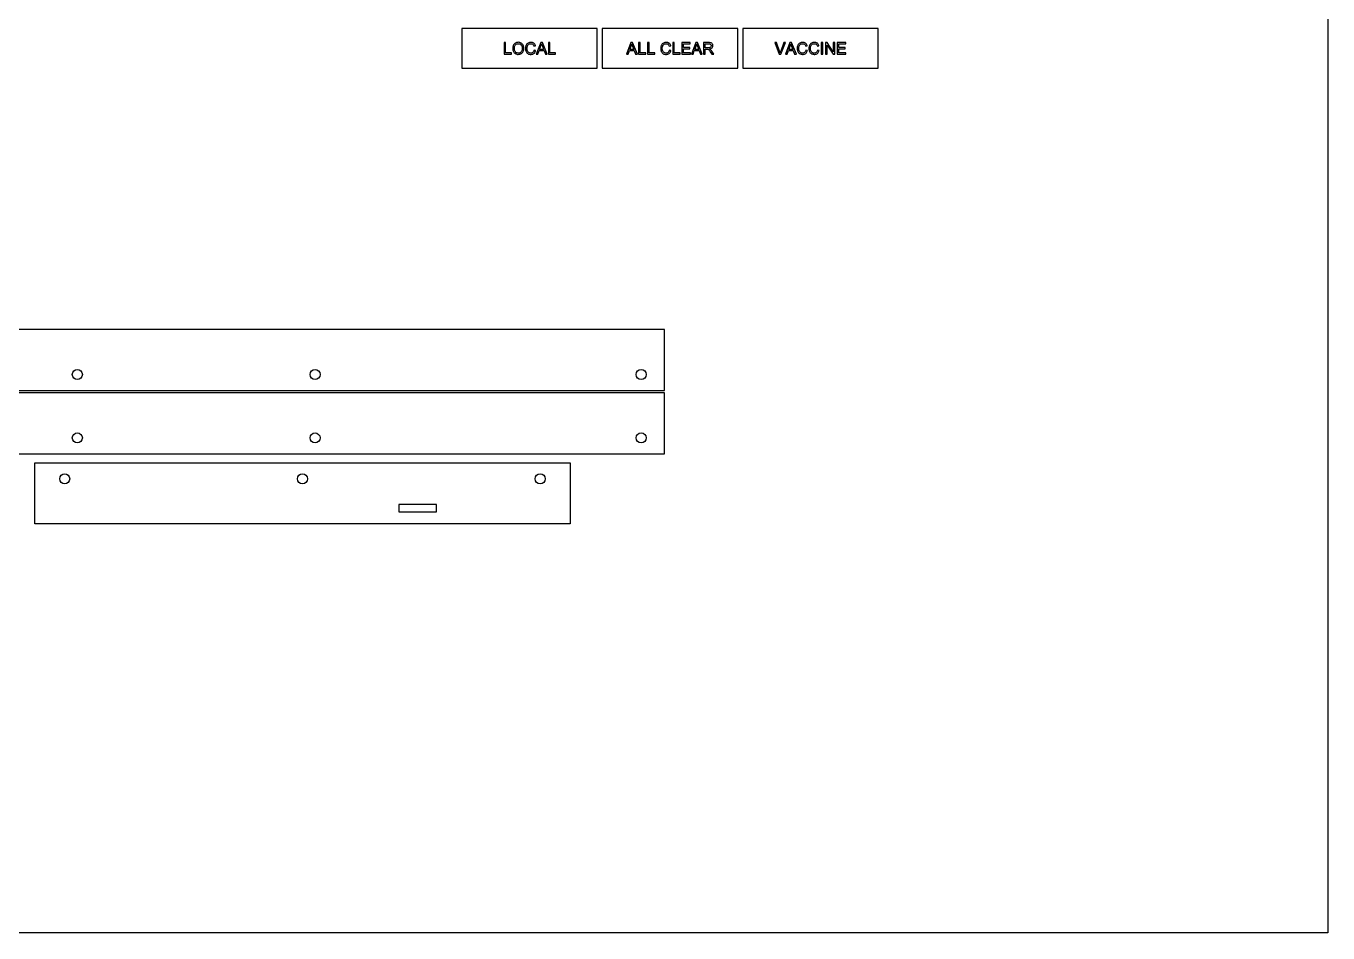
# Model space of a CAD drawing. Header units: inches. Extents: x 208.8 to 289, y 157.6 to 208.1.
# Drawn here: x 263.05 to 288.96, y 157.6 to 175.66 of the extents above; entities that cross this region are included whole.
import ezdxf

# ---------------------------------------------------------------- set-up
doc = ezdxf.new("R2010")
doc.units = ezdxf.units.IN
doc.header["$MEASUREMENT"] = 0

msp = doc.modelspace()

# ---------------------------------------------------------------- linework, layer by layer
at = {"color": 1}
msp.add_line((270.471, 166.095), (270.471, 166.095), dxfattribs=at)
at = {"color": 6, "linetype": 'ByBlock'}
msp.add_lwpolyline([(208.793, 199.753), (288.959, 199.753), (288.959, 157.596), (208.793, 157.596)], close=True, dxfattribs=at)
at = {"color": 4, "linetype": 'ByBlock'}
for points in [[(271.725, 174.815), (274.419, 174.815), (274.419, 175.608), (271.725, 175.608)], [(274.519, 174.815), (277.213, 174.815), (277.213, 175.608), (274.519, 175.608)], [(277.313, 174.815), (280.007, 174.815), (280.007, 175.608), (277.313, 175.608)]]:
    msp.add_lwpolyline(points, close=True, dxfattribs=at)
at = {"color": 2, "linetype": 'ByBlock', "flags": 128}
for points in [[(272.709, 175.123), (272.595, 175.123), (272.595, 175.327), (272.565, 175.327), (272.565, 175.096), (272.709, 175.096)], [(272.958, 175.217), (272.956, 175.233), (272.953, 175.247), (272.949, 175.26), (272.944, 175.273), (272.944, 175.274), (272.936, 175.286), (272.927, 175.298), (272.917, 175.308), (272.905, 175.316), (272.903, 175.317), (272.89, 175.323), (272.877, 175.328), (272.862, 175.33), (272.847, 175.332), (272.844, 175.332), (272.829, 175.33), (272.814, 175.327), (272.801, 175.323), (272.789, 175.316), (272.778, 175.309), (272.768, 175.299), (272.761, 175.291), (272.753, 175.28), (272.747, 175.268), (272.742, 175.254), (272.739, 175.24), (272.737, 175.225), (272.736, 175.208), (272.736, 175.207), (272.737, 175.193), (272.74, 175.178), (272.744, 175.165), (272.75, 175.151), (272.75, 175.15), (272.758, 175.138), (272.766, 175.126), (272.777, 175.116), (272.788, 175.108), (272.792, 175.106), (272.804, 175.1), (272.818, 175.096), (272.832, 175.092), (272.847, 175.092), (272.847, 175.092), (272.862, 175.093), (272.877, 175.096), (272.89, 175.1), (272.903, 175.106), (272.904, 175.107), (272.916, 175.115), (272.926, 175.124), (272.936, 175.135), (272.943, 175.148), (272.946, 175.154), (272.951, 175.168), (272.955, 175.181), (272.957, 175.196), (272.958, 175.211)], [(272.926, 175.209), (272.925, 175.193), (272.922, 175.178), (272.918, 175.165), (272.912, 175.153), (272.904, 175.142), (272.899, 175.138), (272.888, 175.129), (272.875, 175.123), (272.862, 175.119), (272.847, 175.119), (272.841, 175.119), (272.827, 175.121), (272.813, 175.125), (272.801, 175.132), (272.791, 175.142), (272.783, 175.152), (272.776, 175.164), (272.772, 175.178), (272.769, 175.192), (272.768, 175.208), (272.769, 175.219), (272.77, 175.236), (272.773, 175.25), (272.778, 175.263), (272.784, 175.274), (272.792, 175.283), (272.795, 175.286), (272.806, 175.294), (272.819, 175.3), (272.833, 175.304), (272.847, 175.305), (272.862, 175.304), (272.876, 175.3), (272.889, 175.293), (272.9, 175.285), (272.91, 175.274), (272.916, 175.261), (272.919, 175.255), (272.923, 175.242), (272.926, 175.227), (272.926, 175.211)], [(273.188, 175.267), (273.182, 175.281), (273.175, 175.293), (273.166, 175.304), (273.156, 175.313), (273.153, 175.316), (273.14, 175.323), (273.127, 175.327), (273.113, 175.33), (273.097, 175.331), (273.082, 175.33), (273.068, 175.328), (273.054, 175.323), (273.041, 175.317), (273.03, 175.309), (273.019, 175.3), (273.01, 175.29), (273.002, 175.277), (272.999, 175.27), (272.995, 175.258), (272.991, 175.244), (272.988, 175.229), (272.988, 175.214), (272.988, 175.208), (272.989, 175.193), (272.992, 175.179), (272.995, 175.165), (273.001, 175.151), (273.007, 175.138), (273.015, 175.126), (273.025, 175.115), (273.036, 175.107), (273.04, 175.105), (273.052, 175.099), (273.066, 175.096), (273.08, 175.092), (273.097, 175.092), (273.105, 175.092), (273.12, 175.094), (273.134, 175.098), (273.146, 175.104), (273.158, 175.112), (273.166, 175.119), (273.174, 175.128), (273.182, 175.141), (273.188, 175.154), (273.192, 175.169), (273.162, 175.177), (273.159, 175.168), (273.154, 175.155), (273.147, 175.142), (273.138, 175.133), (273.135, 175.131), (273.123, 175.124), (273.11, 175.119), (273.094, 175.119), (273.082, 175.119), (273.068, 175.122), (273.055, 175.129), (273.044, 175.138), (273.035, 175.148), (273.028, 175.162), (273.026, 175.169), (273.022, 175.183), (273.021, 175.198), (273.02, 175.214), (273.02, 175.214), (273.021, 175.23), (273.023, 175.244), (273.027, 175.258), (273.033, 175.271), (273.041, 175.283), (273.052, 175.293), (273.055, 175.294), (273.067, 175.3), (273.081, 175.304), (273.097, 175.305), (273.11, 175.304), (273.123, 175.3), (273.135, 175.293), (273.136, 175.293), (273.145, 175.284), (273.153, 175.272), (273.159, 175.257), (273.189, 175.264)], [(273.327, 175.327), (273.294, 175.327), (273.205, 175.096), (273.238, 175.096), (273.263, 175.166), (273.359, 175.166), (273.386, 175.096), (273.421, 175.096)], [(273.35, 175.191), (273.271, 175.191), (273.297, 175.259), (273.297, 175.26), (273.302, 175.275), (273.306, 175.289), (273.31, 175.303), (273.311, 175.298), (273.315, 175.286), (273.32, 175.271), (273.326, 175.255)], [(273.475, 175.123), (273.475, 175.327), (273.445, 175.327), (273.445, 175.096), (273.589, 175.096), (273.589, 175.123)], [(275.217, 175.095), (275.122, 175.327), (275.089, 175.327), (275, 175.095), (275.032, 175.095), (275.058, 175.166), (275.155, 175.166), (275.181, 175.095)], [(275.145, 175.19), (275.066, 175.19), (275.092, 175.258), (275.093, 175.261), (275.098, 175.274), (275.101, 175.288), (275.105, 175.303), (275.106, 175.297), (275.11, 175.285), (275.115, 175.27), (275.121, 175.254)], [(275.27, 175.122), (275.27, 175.327), (275.24, 175.327), (275.24, 175.095), (275.384, 175.095), (275.384, 175.122)], [(275.45, 175.122), (275.45, 175.327), (275.419, 175.327), (275.419, 175.095), (275.564, 175.095), (275.564, 175.122)], [(275.88, 175.267), (275.874, 175.28), (275.867, 175.293), (275.858, 175.304), (275.849, 175.313), (275.845, 175.315), (275.833, 175.322), (275.82, 175.327), (275.805, 175.33), (275.789, 175.331), (275.775, 175.33), (275.76, 175.327), (275.747, 175.322), (275.734, 175.316), (275.723, 175.309), (275.712, 175.299), (275.702, 175.288), (275.695, 175.276), (275.692, 175.27), (275.687, 175.257), (275.684, 175.244), (275.681, 175.229), (275.681, 175.213), (275.681, 175.207), (275.683, 175.193), (275.684, 175.178), (275.689, 175.165), (275.693, 175.151), (275.7, 175.138), (275.708, 175.126), (275.718, 175.115), (275.729, 175.106), (275.732, 175.104), (275.744, 175.099), (275.758, 175.094), (275.774, 175.092), (275.789, 175.092), (275.798, 175.092), (275.812, 175.094), (275.826, 175.098), (275.839, 175.104), (275.85, 175.111), (275.857, 175.117), (275.867, 175.128), (275.874, 175.14), (275.88, 175.154), (275.885, 175.168), (275.855, 175.177), (275.852, 175.168), (275.846, 175.154), (275.839, 175.142), (275.831, 175.132), (275.828, 175.131), (275.816, 175.123), (275.801, 175.118), (275.787, 175.117), (275.775, 175.118), (275.76, 175.122), (275.748, 175.128), (275.737, 175.137), (275.727, 175.148), (275.721, 175.161), (275.719, 175.168), (275.715, 175.183), (275.713, 175.197), (275.713, 175.213), (275.713, 175.214), (275.713, 175.229), (275.715, 175.244), (275.72, 175.257), (275.725, 175.27), (275.734, 175.282), (275.744, 175.292), (275.748, 175.293), (275.76, 175.299), (275.774, 175.303), (275.789, 175.304), (275.803, 175.303), (275.816, 175.299), (275.828, 175.293), (275.828, 175.292), (275.838, 175.284), (275.845, 175.271), (275.851, 175.256), (275.882, 175.263)], [(275.952, 175.122), (275.952, 175.327), (275.922, 175.327), (275.922, 175.095), (276.066, 175.095), (276.066, 175.122)], [(276.134, 175.122), (276.134, 175.201), (276.261, 175.201), (276.261, 175.229), (276.134, 175.229), (276.134, 175.299), (276.27, 175.299), (276.27, 175.327), (276.102, 175.327), (276.102, 175.095), (276.276, 175.095), (276.276, 175.122)], [(276.414, 175.327), (276.382, 175.327), (276.293, 175.095), (276.325, 175.095), (276.35, 175.166), (276.447, 175.166), (276.474, 175.095), (276.509, 175.095)], [(276.437, 175.19), (276.359, 175.19), (276.384, 175.258), (276.385, 175.261), (276.39, 175.274), (276.394, 175.288), (276.397, 175.303), (276.399, 175.297), (276.402, 175.285), (276.407, 175.27), (276.413, 175.254)], [(276.718, 175.271), (276.715, 175.286), (276.709, 175.298), (276.706, 175.303), (276.696, 175.314), (276.683, 175.32), (276.68, 175.321), (276.668, 175.325), (276.653, 175.326), (276.636, 175.327), (276.533, 175.327), (276.533, 175.095), (276.565, 175.095), (276.565, 175.199), (276.6, 175.199), (276.603, 175.199), (276.617, 175.197), (276.63, 175.191), (276.635, 175.188), (276.646, 175.175), (276.651, 175.169), (276.658, 175.157), (276.668, 175.144), (276.698, 175.095), (276.737, 175.095), (276.697, 175.159), (276.691, 175.168), (276.681, 175.179), (276.672, 175.189), (276.667, 175.193), (276.653, 175.201), (276.667, 175.203), (276.681, 175.207), (276.693, 175.214), (276.702, 175.222), (276.704, 175.224), (276.712, 175.235), (276.717, 175.248), (276.719, 175.264)], [(276.686, 175.257), (276.681, 175.244), (276.675, 175.236), (276.663, 175.229), (276.66, 175.228), (276.646, 175.225), (276.63, 175.224), (276.565, 175.224), (276.565, 175.301), (276.638, 175.301), (276.651, 175.301), (276.664, 175.297), (276.675, 175.291), (276.677, 175.29), (276.684, 175.278), (276.687, 175.264)], [(278.132, 175.327), (278.069, 175.159), (278.065, 175.15), (278.06, 175.135), (278.056, 175.121), (278.053, 175.131), (278.049, 175.145), (278.045, 175.159), (277.984, 175.327), (277.952, 175.327), (278.041, 175.096), (278.072, 175.096), (278.162, 175.327)], [(278.286, 175.327), (278.253, 175.327), (278.165, 175.096), (278.197, 175.096), (278.223, 175.166), (278.319, 175.166), (278.346, 175.096), (278.38, 175.096)], [(278.31, 175.191), (278.232, 175.191), (278.257, 175.258), (278.257, 175.26), (278.262, 175.275), (278.266, 175.289), (278.269, 175.303), (278.271, 175.298), (278.275, 175.286), (278.28, 175.271), (278.285, 175.255)], [(278.596, 175.267), (278.59, 175.281), (278.583, 175.294), (278.574, 175.304), (278.564, 175.313), (278.561, 175.316), (278.549, 175.323), (278.535, 175.327), (278.522, 175.33), (278.506, 175.331), (278.491, 175.331), (278.476, 175.328), (278.463, 175.323), (278.45, 175.317), (278.438, 175.309), (278.427, 175.301), (278.418, 175.289), (278.411, 175.276), (278.408, 175.271), (278.403, 175.257), (278.399, 175.244), (278.397, 175.229), (278.396, 175.213), (278.396, 175.208), (278.398, 175.193), (278.4, 175.179), (278.404, 175.165), (278.409, 175.152), (278.416, 175.138), (278.424, 175.126), (278.433, 175.115), (278.444, 175.107), (278.449, 175.105), (278.461, 175.1), (278.474, 175.095), (278.489, 175.093), (278.505, 175.092), (278.514, 175.092), (278.528, 175.094), (278.542, 175.099), (278.555, 175.104), (278.567, 175.111), (278.573, 175.118), (278.582, 175.129), (278.59, 175.141), (278.596, 175.155), (278.601, 175.169), (278.571, 175.177), (278.569, 175.168), (278.563, 175.155), (278.556, 175.143), (278.546, 175.133), (278.543, 175.131), (278.531, 175.124), (278.518, 175.119), (278.503, 175.118), (278.49, 175.119), (278.476, 175.123), (278.464, 175.129), (278.453, 175.138), (278.443, 175.149), (278.436, 175.162), (278.434, 175.169), (278.43, 175.183), (278.428, 175.198), (278.428, 175.213), (278.428, 175.215), (278.429, 175.229), (278.431, 175.244), (278.435, 175.258), (278.441, 175.271), (278.45, 175.283), (278.461, 175.293), (278.464, 175.294), (278.476, 175.301), (278.489, 175.303), (278.505, 175.305), (278.518, 175.304), (278.531, 175.301), (278.543, 175.294), (278.544, 175.294), (278.553, 175.284), (278.561, 175.272), (278.567, 175.256), (278.597, 175.264)], [(278.829, 175.267), (278.824, 175.281), (278.816, 175.294), (278.808, 175.304), (278.798, 175.313), (278.794, 175.316), (278.782, 175.323), (278.769, 175.327), (278.755, 175.33), (278.739, 175.331), (278.724, 175.331), (278.71, 175.328), (278.696, 175.323), (278.683, 175.317), (278.671, 175.309), (278.661, 175.301), (278.652, 175.289), (278.644, 175.276), (278.641, 175.271), (278.636, 175.257), (278.632, 175.244), (278.63, 175.229), (278.63, 175.213), (278.63, 175.208), (278.631, 175.193), (278.633, 175.179), (278.637, 175.165), (278.642, 175.152), (278.649, 175.138), (278.657, 175.126), (278.666, 175.115), (278.677, 175.107), (278.682, 175.105), (278.694, 175.1), (278.708, 175.095), (278.722, 175.093), (278.738, 175.092), (278.747, 175.092), (278.761, 175.094), (278.775, 175.099), (278.788, 175.104), (278.8, 175.111), (278.807, 175.118), (278.815, 175.129), (278.823, 175.141), (278.829, 175.155), (278.834, 175.169), (278.804, 175.177), (278.802, 175.168), (278.796, 175.155), (278.789, 175.143), (278.779, 175.133), (278.776, 175.131), (278.764, 175.124), (278.751, 175.119), (278.736, 175.118), (278.723, 175.119), (278.71, 175.123), (278.697, 175.129), (278.686, 175.138), (278.677, 175.149), (278.67, 175.162), (278.667, 175.169), (278.664, 175.183), (278.662, 175.198), (278.662, 175.213), (278.662, 175.215), (278.663, 175.229), (278.664, 175.244), (278.668, 175.258), (278.674, 175.271), (278.683, 175.283), (278.694, 175.293), (278.697, 175.294), (278.709, 175.301), (278.722, 175.303), (278.738, 175.305), (278.751, 175.304), (278.765, 175.301), (278.777, 175.294), (278.786, 175.284), (278.794, 175.272), (278.8, 175.256), (278.83, 175.264)], [(278.907, 175.327), (278.877, 175.327), (278.877, 175.096), (278.907, 175.096)], [(279.114, 175.327), (279.114, 175.146), (278.993, 175.327), (278.961, 175.327), (278.961, 175.096), (278.991, 175.096), (278.991, 175.278), (279.112, 175.096), (279.143, 175.096), (279.143, 175.327)], [(279.226, 175.123), (279.226, 175.202), (279.354, 175.202), (279.354, 175.229), (279.226, 175.229), (279.226, 175.3), (279.363, 175.3), (279.363, 175.327), (279.195, 175.327), (279.195, 175.096), (279.368, 175.096), (279.368, 175.123)]]:
    msp.add_lwpolyline(points, close=True, dxfattribs=at)
at = {"color": 1}
for points in [[(252.384, 169.611), (252.384, 168.399), (275.759, 168.399), (275.759, 169.611)], [(255.469, 168.349), (255.469, 167.829), (255.309, 167.829), (255.309, 168.349), (252.384, 168.349), (252.384, 167.137), (275.759, 167.137), (275.759, 168.349)], [(263.226, 165.745), (263.226, 166.957), (273.876, 166.957), (273.876, 165.745)], [(270.471, 166.127), (270.471, 165.982), (271.221, 165.982), (271.221, 166.127)]]:
    msp.add_lwpolyline(points, close=True, dxfattribs=at)
for centre in [(264.072, 168.717), (268.802, 168.717), (275.291, 168.717), (264.072, 167.455), (268.802, 167.455), (275.291, 167.455), (263.82, 166.639), (268.551, 166.639), (273.283, 166.639)]:
    msp.add_circle(centre, 0.1, dxfattribs=at)

doc.saveas('drawing.dxf')
